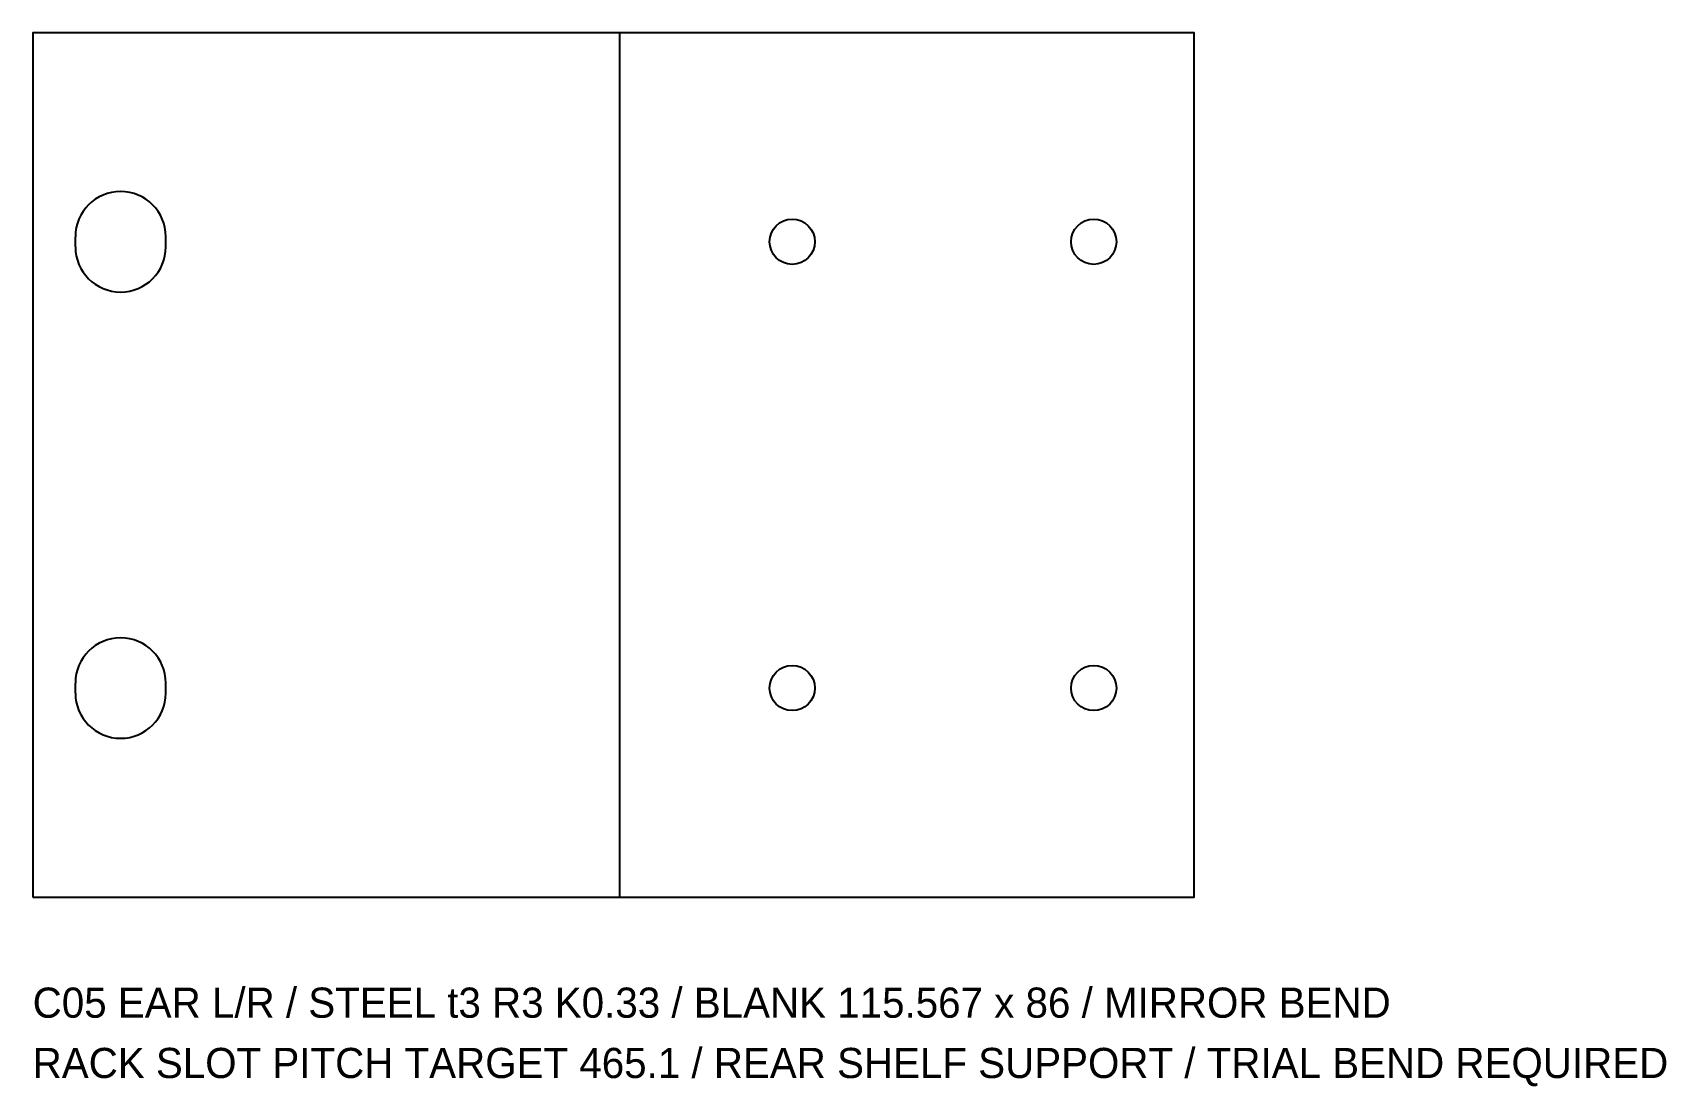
# Model space of a CAD drawing. Header units: millimetres. Extents: x 0 to 163, y -19 to 86.
import ezdxf

# ---------------------------------------------------------------- set-up
doc = ezdxf.new("R2010")
doc.units = ezdxf.units.MM
for name, color, linetype in [('BEND', 4, 'Continuous'), ('CUT', 7, 'Continuous'), ('TEXT', 3, 'Continuous')]:
    doc.layers.add(name, color=color, linetype=linetype)

msp = doc.modelspace()

# ---------------------------------------------------------------- linework, layer by layer
at = {"layer": 'BEND'}
msp.add_line((58.43, 0), (58.43, 86), dxfattribs=at)
at = {"layer": 'CUT'}
for p, q in [((4.25, 64.7), (4.25, 65.7)), ((13.25, 64.7), (13.25, 65.7)), ((4.25, 20.3), (4.25, 21.3)), ((13.25, 20.3), (13.25, 21.3))]:
    msp.add_line(p, q, dxfattribs=at)
msp.add_lwpolyline([(0, 0), (115.57, 0), (115.57, 86), (0, 86)], close=True, dxfattribs=at)
for centre in [(75.57, 65.2), (105.57, 65.2), (75.57, 20.8), (105.57, 20.8)]:
    msp.add_circle(centre, 2.25, dxfattribs=at)
for centre, start, end in [((8.75, 65.7), 0, 180), ((8.75, 64.7), 180, 360), ((8.75, 21.3), 0, 180), ((8.75, 20.3), 180, 360)]:
    msp.add_arc(centre, 4.5, start, end, dxfattribs=at)

# ---------------------------------------------------------------- texts
at = {"layer": 'TEXT'}
for s, p in [('C05 EAR L/R / STEEL t3 R3 K0.33 / BLANK 115.567 x 86 / MIRROR BEND', (0, -12)), ('RACK SLOT PITCH TARGET 465.1 / REAR SHELF SUPPORT / TRIAL BEND REQUIRED', (0, -18))]:
    msp.add_text(s, height=3, dxfattribs=at).set_placement(p)

doc.saveas('drawing.dxf')
